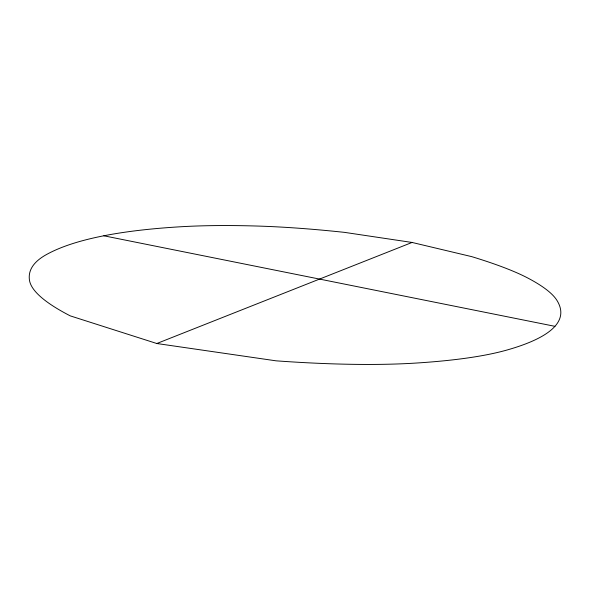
<?xml version="1.0" encoding="UTF-8"?>
<svg xmlns="http://www.w3.org/2000/svg" width="590" height="590" viewBox="0 0 590 590"><rect width="100%" height="100%" fill="white"/><g stroke="black" fill="none" stroke-linecap="round" stroke-linejoin="round"><path stroke-width="0.89" d="M156.815 343.513L412.063 242.453L471.69 256.628A275.648 40.769 8.5 0 1 528.043 278.156A461.631 70.822 7.5 0 1 556.886 300.317A773.143 116.252 5.9 0 1 507.075 349.995A502.481 82.541 7.1 0 1 417.359 362.975A336.086 59.833 7.8 0 1 276.009 360.822L156.815 343.513L70.276 315.879A348.24 65.011 9.3 0 1 29.5 280.375A556.886 101.598 10.7 0 1 46.308 254.644A1003.502 179.448 13.2 0 1 181.101 226.737A510.335 85.019 10.6 0 1 257.712 226.059A285.486 43.35 9.5 0 1 344.435 232.357L412.063 242.453M103.855 235.794L554.961 326.336"/></g></svg>
